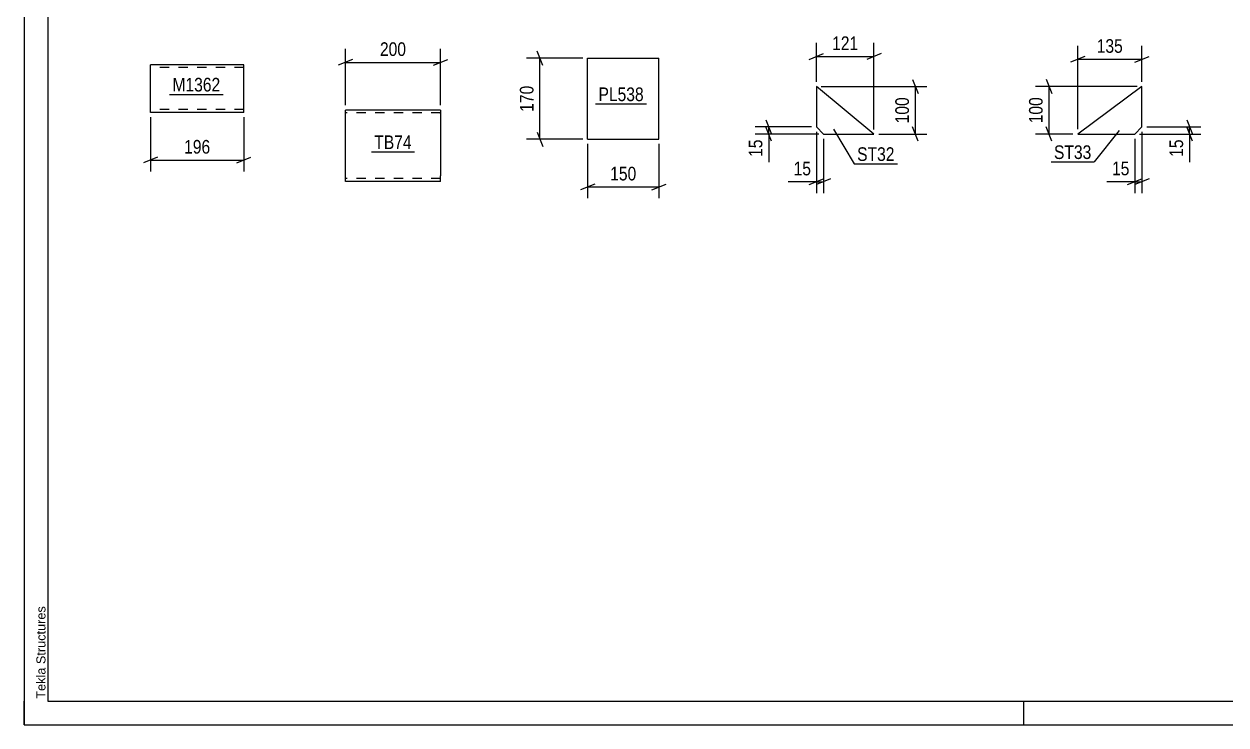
# Model space of a CAD drawing. Header units: millimetres. Extents: x 0 to 420, y 0 to 297.
# Drawn here: x 0 to 252.5, y 0 to 147.1 of the extents above; entities that cross this region are included whole.
import ezdxf

# ---------------------------------------------------------------- set-up
doc = ezdxf.new("R2010")
doc.units = ezdxf.units.MM
doc.linetypes.add('DXK_LINE_DOT2', pattern=[3.9198, 1.9599, -1.9599])
doc.styles.add('Arial', font='ARIAL.TTF', dxfattribs={"height": 0.2})
doc.styles.add('Arial Narrow', font='ARIALN.TTF', dxfattribs={"height": 0.2})

# ---------------------------------------------------------------- blocks, each defined once
blk = doc.blocks.new('Unknown-814409202-1133')
at = {"color": 5, "linetype": 'Continuous'}
for p, q in [((0, 297), (0, 0)), ((5, 292), (5, 5)), ((0, 0), (0, 5)), ((5, 5), (415, 5)), ((210, 0), (210, 5)), ((0, 0), (420, 0))]:
    blk.add_line(p, q, dxfattribs=at)
at = {"color": 174, "linetype": 'Continuous', "style": 'Arial'}
blk.add_text('Tekla Structures', height=1.9102, rotation=90, dxfattribs=at).set_placement((4.5, 5.5))
blk = doc.blocks.new('Part-814409202-1517 - 1503')
at = {"color": 2, "linetype": 'Continuous'}
for p, q in [((87.5, 129.09), (67.5, 129.09)), ((67.5, 114.18), (67.5, 129.09)), ((87.5, 129.09), (87.5, 115.29)), ((67.5, 114.09), (67.5, 114.18)), ((87.5, 114.09), (67.5, 114.09)), ((87.5, 114.09), (87.5, 115.29))]:
    blk.add_line(p, q, dxfattribs=at)
at = {"color": 7, "linetype": 'DXK_LINE_DOT2'}
for p, q in [((87.5, 128.49), (67.5, 128.49)), ((87.5, 128.45), (87.5, 128.49)), ((87.5, 128.49), (87.5, 128.45)), ((87.5, 128.35), (87.5, 128.45)), ((87.5, 128.45), (87.5, 128.35)), ((67.5, 114.69), (67.5, 114.74)), ((87.5, 114.69), (67.5, 114.69)), ((87.5, 114.74), (87.5, 115.06)), ((87.5, 114.69), (87.5, 114.74))]:
    blk.add_line(p, q, dxfattribs=at)
blk = doc.blocks.new('Part-814409202-1552 - 1536')
at = {"color": 2, "linetype": 'Continuous'}
for p, q in [((166.44, 134.03), (166.44, 125.53)), ((178.53, 124.03), (166.44, 134.03)), ((166.44, 125.53), (167.94, 124.03)), ((167.94, 124.03), (178.53, 124.03))]:
    blk.add_line(p, q, dxfattribs=at)
blk = doc.blocks.new('Part-814409202-1623 - 1607')
at = {"color": 2, "linetype": 'Continuous'}
for p, q in [((234.83, 134.04), (221.33, 124.04)), ((234.83, 125.54), (234.83, 134.04)), ((221.33, 124.04), (233.33, 124.04)), ((233.33, 124.04), (234.83, 125.54))]:
    blk.add_line(p, q, dxfattribs=at)
blk = doc.blocks.new('Part-814409202-1476 - 1462')
at = {"color": 2, "linetype": 'Continuous'}
for p, q in [((118.37, 122.96), (118.37, 139.96)), ((118.37, 139.96), (133.37, 139.96)), ((133.37, 122.96), (133.37, 139.96)), ((118.37, 122.96), (133.37, 122.96))]:
    blk.add_line(p, q, dxfattribs=at)
blk = doc.blocks.new('Part-814409202-1844 - 1830')
at = {"color": 2, "linetype": 'Continuous'}
for p, q in [((46.17, 138.59), (26.56, 138.59)), ((26.56, 128.68), (26.56, 138.59)), ((46.17, 128.59), (46.17, 138.59)), ((26.56, 128.59), (26.56, 128.68)), ((46.17, 128.59), (26.56, 128.59))]:
    blk.add_line(p, q, dxfattribs=at)
at = {"color": 7, "linetype": 'DXK_LINE_DOT2'}
for p, q in [((46.17, 137.99), (26.56, 137.99)), ((26.56, 129.19), (26.56, 129.23)), ((46.17, 129.19), (26.56, 129.19)), ((46.17, 129.19), (46.17, 129.23))]:
    blk.add_line(p, q, dxfattribs=at)
blk = doc.blocks.new('StraightDimension-814409202-1520 - 1503')
at = {"color": 7, "linetype": 'Continuous'}
for p, q in [((67.5, 130.09), (67.5, 141.94)), ((87.5, 130.09), (87.5, 141.94)), ((69, 139.69), (66, 138.49)), ((67.5, 139.09), (87.5, 139.09)), ((86, 138.49), (89, 139.69))]:
    blk.add_line(p, q, dxfattribs=at)
at = {"color": 0}
blk.add_wipeout([(80.84, 139.84), (80.84, 144.04), (74.16, 144.04), (74.16, 139.84)], dxfattribs=at)
at = {"color": 3, "style": 'Arial Narrow'}
blk.add_text('200', height=2.863, dxfattribs=at).set_placement((74.76, 140.44))
blk = doc.blocks.new('StraightDimension-814409202-1570 - 1536')
at = {"color": 7, "linetype": 'Continuous'}
for p, q in [((166.44, 135.03), (166.44, 143.18)), ((178.53, 125.03), (178.53, 143.18)), ((164.94, 139.73), (167.94, 140.93)), ((166.44, 140.33), (178.53, 140.33)), ((180.03, 140.93), (177.03, 139.73))]:
    blk.add_line(p, q, dxfattribs=at)
at = {"color": 0}
blk.add_wipeout([(175.83, 141.08), (175.83, 145.28), (169.15, 145.28), (169.15, 141.08)], dxfattribs=at)
at = {"color": 3, "style": 'Arial Narrow'}
blk.add_text('121', height=2.863, dxfattribs=at).set_placement((169.75, 141.68))
blk = doc.blocks.new('StraightDimension-814409202-1554 - 1536')
at = {"color": 7, "linetype": 'Continuous'}
for p, q in [((166.44, 124.53), (166.44, 111.63)), ((167.94, 123.03), (167.94, 111.63)), ((164.94, 113.43), (167.94, 114.63)), ((169.44, 114.63), (166.44, 113.43)), ((166.44, 114.03), (167.94, 114.03))]:
    blk.add_line(p, q, dxfattribs=at)
at = {"color": 0}
blk.add_wipeout([(165.92, 114.78), (165.92, 118.98), (161.06, 118.98), (161.06, 114.78)], dxfattribs=at)
at = {"color": 7, "linetype": 'Continuous'}
blk.add_line((166.44, 114.03), (160.54, 114.03), dxfattribs=at)
blk.add_line((166.44, 114.03), (160.54, 114.03), dxfattribs=at)
at = {"color": 3, "style": 'Arial Narrow'}
blk.add_text('15', height=2.863, dxfattribs=at).set_placement((161.66, 115.38))
blk = doc.blocks.new('StraightDimension-814409202-1592 - 1536')
at = {"color": 7, "linetype": 'Continuous'}
for p, q in [((167.44, 134.03), (189.63, 134.03)), ((186.63, 135.53), (187.83, 132.53)), ((187.23, 124.03), (187.23, 134.03)), ((179.53, 124.03), (189.63, 124.03)), ((187.83, 122.53), (186.63, 125.53))]:
    blk.add_line(p, q, dxfattribs=at)
at = {"color": 0}
blk.add_wipeout([(186.48, 132.37), (182.28, 132.37), (182.28, 125.69), (186.48, 125.69)], dxfattribs=at)
at = {"color": 3, "style": 'Arial Narrow'}
blk.add_text('100', height=2.863, rotation=90.0002, dxfattribs=at).set_placement((185.88, 126.29))
blk = doc.blocks.new('StraightDimension-814409202-1581 - 1536')
at = {"color": 7, "linetype": 'Continuous'}
for p, q in [((155.84, 127.03), (157.04, 124.03)), ((165.44, 125.53), (153.59, 125.53)), ((166.94, 124.03), (153.59, 124.03)), ((157.04, 122.53), (155.84, 125.53)), ((156.44, 124.03), (156.44, 125.53))]:
    blk.add_line(p, q, dxfattribs=at)
at = {"color": 0}
blk.add_wipeout([(155.69, 123.51), (151.49, 123.51), (151.49, 118.65), (155.69, 118.65)], dxfattribs=at)
at = {"color": 7, "linetype": 'Continuous'}
blk.add_line((156.44, 124.03), (156.44, 118.13), dxfattribs=at)
blk.add_line((156.44, 124.03), (156.44, 118.13), dxfattribs=at)
at = {"color": 3, "style": 'Arial Narrow'}
blk.add_text('15', height=2.863, rotation=90.0002, dxfattribs=at).set_placement((155.09, 119.25))
blk = doc.blocks.new('StraightDimension-814409202-1651 - 1607')
at = {"color": 7, "linetype": 'Continuous'}
for p, q in [((234.83, 124.54), (234.83, 111.64)), ((233.33, 123.04), (233.33, 111.64)), ((231.83, 113.44), (234.83, 114.64)), ((236.33, 114.64), (233.33, 113.44)), ((233.33, 114.04), (234.83, 114.04))]:
    blk.add_line(p, q, dxfattribs=at)
at = {"color": 0}
blk.add_wipeout([(232.8, 114.79), (232.8, 118.99), (227.94, 118.99), (227.94, 114.79)], dxfattribs=at)
at = {"color": 7, "linetype": 'Continuous'}
blk.add_line((233.33, 114.04), (227.42, 114.04), dxfattribs=at)
blk.add_line((233.33, 114.04), (227.42, 114.04), dxfattribs=at)
at = {"color": 3, "style": 'Arial Narrow'}
blk.add_text('15', height=2.863, dxfattribs=at).set_placement((228.54, 115.39))
blk = doc.blocks.new('StraightDimension-814409202-1665 - 1607')
at = {"color": 7, "linetype": 'Continuous'}
for p, q in [((221.33, 125.04), (221.33, 142.6)), ((234.83, 135.04), (234.83, 142.6)), ((222.83, 140.35), (219.83, 139.15)), ((221.33, 139.75), (234.83, 139.75)), ((233.33, 139.15), (236.33, 140.35))]:
    blk.add_line(p, q, dxfattribs=at)
at = {"color": 0}
blk.add_wipeout([(231.42, 140.5), (231.42, 144.7), (224.73, 144.7), (224.73, 140.5)], dxfattribs=at)
at = {"color": 3, "style": 'Arial Narrow'}
blk.add_text('135', height=2.863, dxfattribs=at).set_placement((225.33, 141.1))
blk = doc.blocks.new('StraightDimension-814409202-1625 - 1607')
at = {"color": 7, "linetype": 'Continuous'}
for p, q in [((244.23, 127.04), (245.43, 124.04)), ((234.33, 124.04), (247.23, 124.04)), ((235.83, 125.54), (247.23, 125.54)), ((245.43, 122.54), (244.23, 125.54)), ((244.83, 124.04), (244.83, 125.54))]:
    blk.add_line(p, q, dxfattribs=at)
at = {"color": 0}
blk.add_wipeout([(244.08, 123.51), (239.88, 123.51), (239.88, 118.66), (244.08, 118.66)], dxfattribs=at)
at = {"color": 7, "linetype": 'Continuous'}
blk.add_line((244.83, 124.04), (244.83, 118.13), dxfattribs=at)
blk.add_line((244.83, 124.04), (244.83, 118.13), dxfattribs=at)
at = {"color": 3, "style": 'Arial Narrow'}
blk.add_text('15', height=2.863, rotation=90.0002, dxfattribs=at).set_placement((243.48, 119.26))
blk = doc.blocks.new('StraightDimension-814409202-1637 - 1607')
at = {"color": 7, "linetype": 'Continuous'}
for p, q in [((233.83, 134.04), (212.47, 134.04)), ((214.72, 135.54), (215.92, 132.54)), ((215.32, 124.04), (215.32, 134.04)), ((220.33, 124.04), (212.47, 124.04)), ((215.92, 122.54), (214.72, 125.54))]:
    blk.add_line(p, q, dxfattribs=at)
at = {"color": 0}
blk.add_wipeout([(214.57, 132.38), (210.37, 132.38), (210.37, 125.7), (214.57, 125.7)], dxfattribs=at)
at = {"color": 3, "style": 'Arial Narrow'}
blk.add_text('100', height=2.863, rotation=90.0002, dxfattribs=at).set_placement((213.97, 126.3))
blk = doc.blocks.new('StraightDimension-814409202-1478 - 1462')
at = {"color": 7, "linetype": 'Continuous'}
for p, q in [((108.97, 138.46), (107.77, 141.46)), ((117.37, 139.96), (105.52, 139.96)), ((108.37, 122.96), (108.37, 139.96)), ((107.77, 124.46), (108.97, 121.46)), ((117.37, 122.96), (105.52, 122.96))]:
    blk.add_line(p, q, dxfattribs=at)
at = {"color": 0}
blk.add_wipeout([(107.62, 134.8), (103.42, 134.8), (103.42, 128.12), (107.62, 128.12)], dxfattribs=at)
at = {"color": 3, "style": 'Arial Narrow'}
blk.add_text('170', height=2.863, rotation=90.0002, dxfattribs=at).set_placement((107.02, 128.72))
blk = doc.blocks.new('StraightDimension-814409202-1489 - 1462')
at = {"color": 7, "linetype": 'Continuous'}
for p, q in [((118.37, 121.96), (118.37, 110.56)), ((133.37, 121.96), (133.37, 110.56)), ((119.87, 113.56), (116.87, 112.36)), ((118.37, 112.96), (133.37, 112.96)), ((131.87, 112.36), (134.87, 113.56))]:
    blk.add_line(p, q, dxfattribs=at)
at = {"color": 0}
blk.add_wipeout([(129.21, 113.71), (129.21, 117.91), (122.53, 117.91), (122.53, 113.71)], dxfattribs=at)
at = {"color": 3, "style": 'Arial Narrow'}
blk.add_text('150', height=2.863, dxfattribs=at).set_placement((123.13, 114.31))
blk = doc.blocks.new('StraightDimension-814409202-1846 - 1830')
at = {"color": 7, "linetype": 'Continuous'}
for p, q in [((26.56, 127.59), (26.56, 116.19)), ((46.17, 127.59), (46.17, 116.19)), ((28.06, 119.19), (25.06, 117.99)), ((44.67, 117.99), (47.67, 119.19)), ((26.56, 118.59), (46.17, 118.59))]:
    blk.add_line(p, q, dxfattribs=at)
at = {"color": 0}
blk.add_wipeout([(39.71, 119.34), (39.71, 123.54), (33.03, 123.54), (33.03, 119.34)], dxfattribs=at)
at = {"color": 3, "style": 'Arial Narrow'}
blk.add_text('196', height=2.863, dxfattribs=at).set_placement((33.63, 119.94))
blk = doc.blocks.new('Mark-814409202-1515 - 1503')
at = {"color": 0}
blk.add_wipeout([(81.43, 120.9), (81.43, 123.9), (73.57, 123.9), (73.57, 120.9)], dxfattribs=at)
blk.add_wipeout([(81.43, 120.9), (81.43, 123.9), (73.57, 123.9), (73.57, 120.9)], dxfattribs=at)
at = {"color": 30, "linetype": 'Continuous'}
blk.add_line((72.97, 120.3), (82.03, 120.3), dxfattribs=at)
at = {"color": 3, "style": 'Arial Narrow'}
blk.add_text('TB74', height=2.863, dxfattribs=at).set_placement((73.57, 120.9))
blk = doc.blocks.new('Mark-814409202-1548 - 1536')
at = {"color": 0}
blk.add_wipeout([(182.85, 118.4), (182.85, 121.4), (175, 121.4), (175, 118.4)], dxfattribs=at)
blk.add_wipeout([(182.85, 118.4), (182.85, 121.4), (175, 121.4), (175, 118.4)], dxfattribs=at)
at = {"color": 30, "linetype": 'Continuous'}
for p, q in [((170.07, 125.07), (174.4, 117.8)), ((174.4, 117.8), (183.45, 117.8))]:
    blk.add_line(p, q, dxfattribs=at)
at = {"color": 3, "style": 'Arial Narrow'}
blk.add_text('ST32', height=2.863, dxfattribs=at).set_placement((175, 118.4))
blk = doc.blocks.new('Mark-814409202-1619 - 1607')
at = {"color": 0}
blk.add_wipeout([(224.2, 118.81), (224.2, 121.81), (216.35, 121.81), (216.35, 118.81)], dxfattribs=at)
blk.add_wipeout([(224.2, 118.81), (224.2, 121.81), (216.35, 121.81), (216.35, 118.81)], dxfattribs=at)
at = {"color": 30, "linetype": 'Continuous'}
for p in [(230.07, 124.81), (215.75, 118.21)]:
    blk.add_line(p, (224.8, 118.21), dxfattribs=at)
at = {"color": 3, "style": 'Arial Narrow'}
blk.add_text('ST33', height=2.863, dxfattribs=at).set_placement((216.35, 118.81))
blk = doc.blocks.new('Mark-814409202-1474 - 1462')
at = {"color": 0}
blk.add_wipeout([(130.17, 130.96), (130.17, 133.96), (120.67, 133.96), (120.67, 130.96)], dxfattribs=at)
blk.add_wipeout([(130.17, 130.96), (130.17, 133.96), (120.67, 133.96), (120.67, 130.96)], dxfattribs=at)
at = {"color": 30, "linetype": 'Continuous'}
blk.add_line((120.07, 130.36), (130.77, 130.36), dxfattribs=at)
at = {"color": 3, "style": 'Arial Narrow'}
blk.add_text('PL538', height=2.863, dxfattribs=at).set_placement((120.67, 130.96))
blk = doc.blocks.new('Mark-814409202-1842 - 1830')
at = {"color": 0}
blk.add_wipeout([(41.23, 132.98), (41.23, 135.98), (31.18, 135.98), (31.18, 132.98)], dxfattribs=at)
blk.add_wipeout([(41.23, 132.98), (41.23, 135.98), (31.18, 135.98), (31.18, 132.98)], dxfattribs=at)
at = {"color": 30, "linetype": 'Continuous'}
blk.add_line((30.58, 132.38), (41.83, 132.38), dxfattribs=at)
at = {"color": 3, "style": 'Arial Narrow'}
blk.add_text('M1362', height=2.863, dxfattribs=at).set_placement((31.18, 132.98))

msp = doc.modelspace()

# ---------------------------------------------------------------- block references
for name in ['Unknown-814409202-1133', 'Part-814409202-1476 - 1462', 'Part-814409202-1844 - 1830', 'Part-814409202-1552 - 1536', 'Part-814409202-1623 - 1607', 'Part-814409202-1517 - 1503']:
    msp.add_blockref(name, (0, 0))

# ---------------------------------------------------------------- next in the draw order: block references
for name in ['StraightDimension-814409202-1520 - 1503', 'StraightDimension-814409202-1570 - 1536', 'StraightDimension-814409202-1478 - 1462', 'Mark-814409202-1842 - 1830', 'Mark-814409202-1474 - 1462', 'StraightDimension-814409202-1846 - 1830', 'Mark-814409202-1515 - 1503', 'StraightDimension-814409202-1651 - 1607']:
    msp.add_blockref(name, (0, 0))

# ---------------------------------------------------------------- next in the draw order: block references
for name in ['StraightDimension-814409202-1665 - 1607', 'StraightDimension-814409202-1554 - 1536', 'StraightDimension-814409202-1489 - 1462']:
    msp.add_blockref(name, (0, 0))

# ---------------------------------------------------------------- next in the draw order: block references
for name in ['StraightDimension-814409202-1592 - 1536', 'StraightDimension-814409202-1625 - 1607']:
    msp.add_blockref(name, (0, 0))

# ---------------------------------------------------------------- next in the draw order: block references
for name in ['StraightDimension-814409202-1637 - 1607', 'StraightDimension-814409202-1581 - 1536', 'Mark-814409202-1548 - 1536']:
    msp.add_blockref(name, (0, 0))

# ---------------------------------------------------------------- next in the draw order: block references
msp.add_blockref('Mark-814409202-1619 - 1607', (0, 0))

doc.saveas('drawing.dxf')
